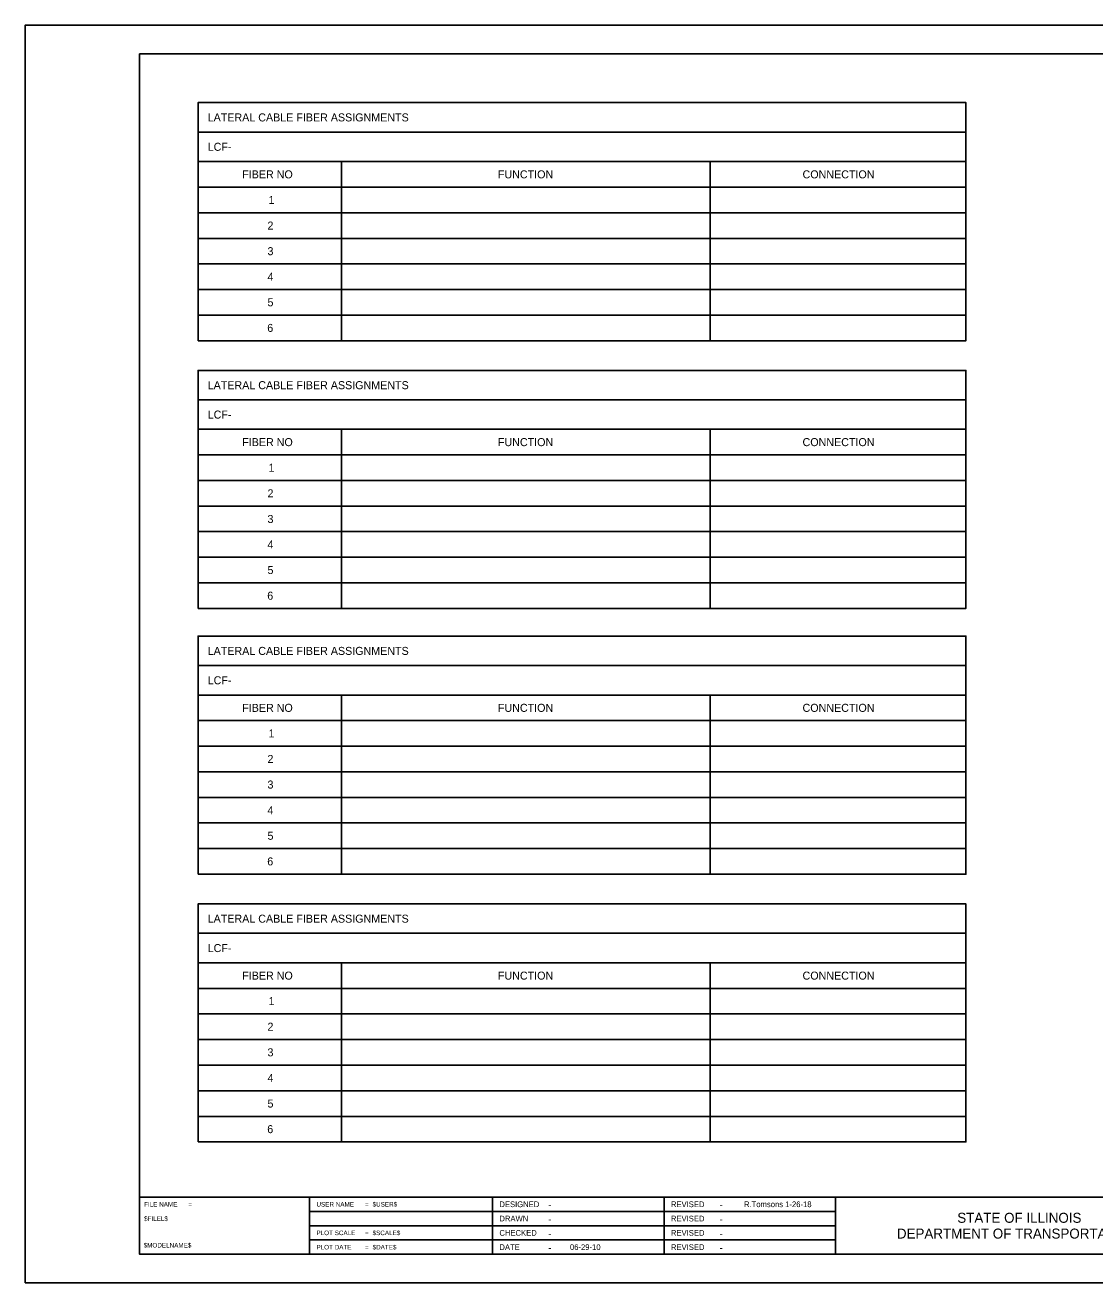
# Model space of a CAD drawing. Extents: x 788194 to 789894, y 1849847 to 1850947.
# Drawn here: x 788194 to 789130, y 1849847 to 1850947 of the extents above; entities that cross this region are included whole.
import ezdxf

# ---------------------------------------------------------------- set-up
doc = ezdxf.new("R2010")
doc.units = 0
for name, color, linetype in [('Sheets_50 Reference Boundary', 7, 'Continuous'), ('Sheets_General Details', 7, 'Continuous'), ('Sheets_Printer Plotting Border', 7, 'Continuous')]:
    doc.layers.add(name, color=color, linetype=linetype)

msp = doc.modelspace()

# ---------------------------------------------------------------- linework, layer by layer
at = {"layer": 'Sheets_50 Reference Boundary'}
msp.add_lwpolyline([(788294.2, 1850921.6), (789869.2, 1850921.6), (789869.2, 1849921.6), (788294.2, 1849921.6)], close=True, dxfattribs=at)
at = {"layer": 'Sheets_General Details'}
for p, q in [((788194.2, 1850946.6), (788194.2, 1849846.6)), ((789894.2, 1850946.6), (788194.2, 1850946.6)), ((788294.2, 1849921.6), (789869.2, 1849921.6)), ((788442.9, 1849921.6), (788442.9, 1849871.6)), ((788602.9, 1849921.6), (788602.9, 1849871.6)), ((788752.9, 1849921.6), (788752.9, 1849871.6)), ((788902.9, 1849921.6), (788902.9, 1849871.6)), ((788442.9, 1849909.1), (788902.9, 1849909.1)), ((788442.9, 1849896.6), (788902.9, 1849896.6)), ((788442.9, 1849884.1), (788902.9, 1849884.1)), ((789894.2, 1849846.6), (788194.2, 1849846.6))]:
    msp.add_line(p, q, dxfattribs=at)
for points in [[(788294.2, 1850921.6), (789869.2, 1850921.6), (789869.2, 1849871.6), (788294.2, 1849871.6)], [(788345.4, 1850853), (789016.9, 1850853), (789016.9, 1850878.8), (788345.4, 1850878.8)], [(788345.4, 1850827.3), (789016.9, 1850827.3), (789016.9, 1850853), (788345.4, 1850853)], [(788345.4, 1850804.9), (788470.8, 1850804.9), (788470.8, 1850827.3), (788345.4, 1850827.3)], [(788470.8, 1850804.9), (788793.1, 1850804.9), (788793.1, 1850827.3), (788470.8, 1850827.3)], [(788793.1, 1850804.9), (789016.9, 1850804.9), (789016.9, 1850827.3), (788793.1, 1850827.3)], [(788345.4, 1850782.5), (788470.8, 1850782.5), (788470.8, 1850804.9), (788345.4, 1850804.9)], [(788470.8, 1850782.5), (788793.1, 1850782.5), (788793.1, 1850804.9), (788470.8, 1850804.9)], [(788793.1, 1850782.5), (789016.9, 1850782.5), (789016.9, 1850804.9), (788793.1, 1850804.9)], [(788345.4, 1850760.1), (788470.8, 1850760.1), (788470.8, 1850782.5), (788345.4, 1850782.5)], [(788470.8, 1850760.1), (788793.1, 1850760.1), (788793.1, 1850782.5), (788470.8, 1850782.5)], [(788793.1, 1850760.1), (789016.9, 1850760.1), (789016.9, 1850782.5), (788793.1, 1850782.5)], [(788345.4, 1850737.7), (788470.8, 1850737.7), (788470.8, 1850760.1), (788345.4, 1850760.1)], [(788470.8, 1850737.7), (788793.1, 1850737.7), (788793.1, 1850760.1), (788470.8, 1850760.1)], [(788793.1, 1850737.7), (789016.9, 1850737.7), (789016.9, 1850760.1), (788793.1, 1850760.1)], [(788345.4, 1850715.4), (788470.8, 1850715.4), (788470.8, 1850737.7), (788345.4, 1850737.7)], [(788470.8, 1850715.4), (788793.1, 1850715.4), (788793.1, 1850737.7), (788470.8, 1850737.7)], [(788793.1, 1850715.4), (789016.9, 1850715.4), (789016.9, 1850737.7), (788793.1, 1850737.7)], [(788345.4, 1850693), (788470.8, 1850693), (788470.8, 1850715.4), (788345.4, 1850715.4)], [(788470.8, 1850693), (788793.1, 1850693), (788793.1, 1850715.4), (788470.8, 1850715.4)], [(788793.1, 1850693), (789016.9, 1850693), (789016.9, 1850715.4), (788793.1, 1850715.4)], [(788345.4, 1850670.6), (788470.8, 1850670.6), (788470.8, 1850693), (788345.4, 1850693)], [(788470.8, 1850670.6), (788793.1, 1850670.6), (788793.1, 1850693), (788470.8, 1850693)], [(788793.1, 1850670.6), (789016.9, 1850670.6), (789016.9, 1850693), (788793.1, 1850693)], [(788345.4, 1850618.8), (789016.9, 1850618.8), (789016.9, 1850644.6), (788345.4, 1850644.6)], [(788345.4, 1850593.1), (789016.9, 1850593.1), (789016.9, 1850618.8), (788345.4, 1850618.8)], [(788345.4, 1850570.7), (788470.8, 1850570.7), (788470.8, 1850593.1), (788345.4, 1850593.1)], [(788470.8, 1850570.7), (788793.1, 1850570.7), (788793.1, 1850593.1), (788470.8, 1850593.1)], [(788793.1, 1850570.7), (789016.9, 1850570.7), (789016.9, 1850593.1), (788793.1, 1850593.1)], [(788345.4, 1850548.3), (788470.8, 1850548.3), (788470.8, 1850570.7), (788345.4, 1850570.7)], [(788470.8, 1850548.3), (788793.1, 1850548.3), (788793.1, 1850570.7), (788470.8, 1850570.7)], [(788793.1, 1850548.3), (789016.9, 1850548.3), (789016.9, 1850570.7), (788793.1, 1850570.7)], [(788345.4, 1850525.9), (788470.8, 1850525.9), (788470.8, 1850548.3), (788345.4, 1850548.3)], [(788470.8, 1850525.9), (788793.1, 1850525.9), (788793.1, 1850548.3), (788470.8, 1850548.3)], [(788793.1, 1850525.9), (789016.9, 1850525.9), (789016.9, 1850548.3), (788793.1, 1850548.3)], [(788345.4, 1850503.6), (788470.8, 1850503.6), (788470.8, 1850525.9), (788345.4, 1850525.9)], [(788470.8, 1850503.6), (788793.1, 1850503.6), (788793.1, 1850525.9), (788470.8, 1850525.9)], [(788793.1, 1850503.6), (789016.9, 1850503.6), (789016.9, 1850525.9), (788793.1, 1850525.9)], [(788345.4, 1850481.2), (788470.8, 1850481.2), (788470.8, 1850503.6), (788345.4, 1850503.6)], [(788470.8, 1850481.2), (788793.1, 1850481.2), (788793.1, 1850503.6), (788470.8, 1850503.6)], [(788793.1, 1850481.2), (789016.9, 1850481.2), (789016.9, 1850503.6), (788793.1, 1850503.6)], [(788345.4, 1850458.8), (788470.8, 1850458.8), (788470.8, 1850481.2), (788345.4, 1850481.2)], [(788470.8, 1850458.8), (788793.1, 1850458.8), (788793.1, 1850481.2), (788470.8, 1850481.2)], [(788793.1, 1850458.8), (789016.9, 1850458.8), (789016.9, 1850481.2), (788793.1, 1850481.2)], [(788345.4, 1850436.4), (788470.8, 1850436.4), (788470.8, 1850458.8), (788345.4, 1850458.8)], [(788470.8, 1850436.4), (788793.1, 1850436.4), (788793.1, 1850458.8), (788470.8, 1850458.8)], [(788793.1, 1850436.4), (789016.9, 1850436.4), (789016.9, 1850458.8), (788793.1, 1850458.8)], [(788345.4, 1850386.5), (789016.9, 1850386.5), (789016.9, 1850412.2), (788345.4, 1850412.2)], [(788345.4, 1850360.7), (789016.9, 1850360.7), (789016.9, 1850386.5), (788345.4, 1850386.5)], [(788345.4, 1850338.3), (788470.8, 1850338.3), (788470.8, 1850360.7), (788345.4, 1850360.7)], [(788470.8, 1850338.3), (788793.1, 1850338.3), (788793.1, 1850360.7), (788470.8, 1850360.7)], [(788793.1, 1850338.3), (789016.9, 1850338.3), (789016.9, 1850360.7), (788793.1, 1850360.7)], [(788345.4, 1850316), (788470.8, 1850316), (788470.8, 1850338.3), (788345.4, 1850338.3)], [(788470.8, 1850316), (788793.1, 1850316), (788793.1, 1850338.3), (788470.8, 1850338.3)], [(788793.1, 1850316), (789016.9, 1850316), (789016.9, 1850338.3), (788793.1, 1850338.3)], [(788345.4, 1850293.6), (788470.8, 1850293.6), (788470.8, 1850316), (788345.4, 1850316)], [(788470.8, 1850293.6), (788793.1, 1850293.6), (788793.1, 1850316), (788470.8, 1850316)], [(788793.1, 1850293.6), (789016.9, 1850293.6), (789016.9, 1850316), (788793.1, 1850316)], [(788345.4, 1850271.2), (788470.8, 1850271.2), (788470.8, 1850293.6), (788345.4, 1850293.6)], [(788470.8, 1850271.2), (788793.1, 1850271.2), (788793.1, 1850293.6), (788470.8, 1850293.6)], [(788793.1, 1850271.2), (789016.9, 1850271.2), (789016.9, 1850293.6), (788793.1, 1850293.6)], [(788345.4, 1850248.8), (788470.8, 1850248.8), (788470.8, 1850271.2), (788345.4, 1850271.2)], [(788470.8, 1850248.8), (788793.1, 1850248.8), (788793.1, 1850271.2), (788470.8, 1850271.2)], [(788793.1, 1850248.8), (789016.9, 1850248.8), (789016.9, 1850271.2), (788793.1, 1850271.2)], [(788345.4, 1850226.4), (788470.8, 1850226.4), (788470.8, 1850248.8), (788345.4, 1850248.8)], [(788470.8, 1850226.4), (788793.1, 1850226.4), (788793.1, 1850248.8), (788470.8, 1850248.8)], [(788793.1, 1850226.4), (789016.9, 1850226.4), (789016.9, 1850248.8), (788793.1, 1850248.8)], [(788345.4, 1850204), (788470.8, 1850204), (788470.8, 1850226.4), (788345.4, 1850226.4)], [(788470.8, 1850204), (788793.1, 1850204), (788793.1, 1850226.4), (788470.8, 1850226.4)], [(788793.1, 1850204), (789016.9, 1850204), (789016.9, 1850226.4), (788793.1, 1850226.4)], [(788345.4, 1850152.3), (789016.9, 1850152.3), (789016.9, 1850178), (788345.4, 1850178)], [(788345.4, 1850126.5), (789016.9, 1850126.5), (789016.9, 1850152.3), (788345.4, 1850152.3)], [(788345.4, 1850104.1), (788470.8, 1850104.1), (788470.8, 1850126.5), (788345.4, 1850126.5)], [(788470.8, 1850104.1), (788793.1, 1850104.1), (788793.1, 1850126.5), (788470.8, 1850126.5)], [(788793.1, 1850104.1), (789016.9, 1850104.1), (789016.9, 1850126.5), (788793.1, 1850126.5)], [(788345.4, 1850081.8), (788470.8, 1850081.8), (788470.8, 1850104.1), (788345.4, 1850104.1)], [(788470.8, 1850081.8), (788793.1, 1850081.8), (788793.1, 1850104.1), (788470.8, 1850104.1)], [(788793.1, 1850081.8), (789016.9, 1850081.8), (789016.9, 1850104.1), (788793.1, 1850104.1)], [(788345.4, 1850059.4), (788470.8, 1850059.4), (788470.8, 1850081.8), (788345.4, 1850081.8)], [(788470.8, 1850059.4), (788793.1, 1850059.4), (788793.1, 1850081.8), (788470.8, 1850081.8)], [(788793.1, 1850059.4), (789016.9, 1850059.4), (789016.9, 1850081.8), (788793.1, 1850081.8)], [(788345.4, 1850037), (788470.8, 1850037), (788470.8, 1850059.4), (788345.4, 1850059.4)], [(788470.8, 1850037), (788793.1, 1850037), (788793.1, 1850059.4), (788470.8, 1850059.4)], [(788793.1, 1850037), (789016.9, 1850037), (789016.9, 1850059.4), (788793.1, 1850059.4)], [(788345.4, 1850014.6), (788470.8, 1850014.6), (788470.8, 1850037), (788345.4, 1850037)], [(788470.8, 1850014.6), (788793.1, 1850014.6), (788793.1, 1850037), (788470.8, 1850037)], [(788793.1, 1850014.6), (789016.9, 1850014.6), (789016.9, 1850037), (788793.1, 1850037)], [(788345.4, 1849992.2), (788470.8, 1849992.2), (788470.8, 1850014.6), (788345.4, 1850014.6)], [(788470.8, 1849992.2), (788793.1, 1849992.2), (788793.1, 1850014.6), (788470.8, 1850014.6)], [(788793.1, 1849992.2), (789016.9, 1849992.2), (789016.9, 1850014.6), (788793.1, 1850014.6)], [(788345.4, 1849969.8), (788470.8, 1849969.8), (788470.8, 1849992.2), (788345.4, 1849992.2)], [(788470.8, 1849969.8), (788793.1, 1849969.8), (788793.1, 1849992.2), (788470.8, 1849992.2)], [(788793.1, 1849969.8), (789016.9, 1849969.8), (789016.9, 1849992.2), (788793.1, 1849992.2)]]:
    msp.add_lwpolyline(points, close=True, dxfattribs=at)
at = {"layer": 'Sheets_Printer Plotting Border'}
msp.add_lwpolyline([(788194.2, 1849846.6), (789894.2, 1849846.6), (789894.2, 1850946.6), (788194.2, 1850946.6)], close=True, dxfattribs=at)

# ---------------------------------------------------------------- texts
at = {"layer": 'Sheets_General Details'}
for s, height, p in [('LATERAL CABLE FIBER ASSIGNMENTS', 7, (788353.8, 1850862.4)), ('LCF-', 7, (788353.8, 1850836.7)), ('FIBER NO', 7, (788384, 1850812.6)), ('FUNCTION', 7, (788607.6, 1850812.6)), ('CONNECTION', 7, (788874, 1850812.6)), ('1', 7, (788407, 1850790.2)), ('2', 7, (788406.1, 1850767.8)), ('3', 7, (788406.1, 1850745.4)), ('4', 7, (788406.1, 1850723)), ('5', 7, (788406.1, 1850700.7)), ('6', 7, (788405.9, 1850678.3)), ('LATERAL CABLE FIBER ASSIGNMENTS', 7, (788353.8, 1850628.2)), ('LCF-', 7, (788353.8, 1850602.5)), ('FIBER NO', 7, (788384, 1850578.4)), ('FUNCTION', 7, (788607.6, 1850578.4)), ('CONNECTION', 7, (788874, 1850578.4)), ('1', 7, (788407, 1850556)), ('2', 7, (788406.1, 1850533.6)), ('3', 7, (788406.1, 1850511.2)), ('4', 7, (788406.1, 1850488.9)), ('5', 7, (788406.1, 1850466.5)), ('6', 7, (788405.9, 1850444.1)), ('LATERAL CABLE FIBER ASSIGNMENTS', 7, (788353.8, 1850395.8)), ('LCF-', 7, (788353.8, 1850370.1)), ('FIBER NO', 7, (788384, 1850346)), ('FUNCTION', 7, (788607.6, 1850346)), ('CONNECTION', 7, (788874, 1850346)), ('1', 7, (788407, 1850323.6)), ('2', 7, (788406.1, 1850301.3)), ('3', 7, (788406.1, 1850278.9)), ('4', 7, (788406.1, 1850256.5)), ('5', 7, (788406.1, 1850234.1)), ('6', 7, (788405.9, 1850211.7)), ('LATERAL CABLE FIBER ASSIGNMENTS', 7, (788353.8, 1850161.6)), ('LCF-', 7, (788353.8, 1850135.9)), ('FIBER NO', 7, (788384, 1850111.8)), ('FUNCTION', 7, (788607.6, 1850111.8)), ('CONNECTION', 7, (788874, 1850111.8)), ('1', 7, (788407, 1850089.5)), ('2', 7, (788406.1, 1850067.1)), ('3', 7, (788406.1, 1850044.7)), ('4', 7, (788406.1, 1850022.3)), ('5', 7, (788406.1, 1849999.9)), ('6', 7, (788405.9, 1849977.5)), ('DESIGNED', 5, (788608.9, 1849912.8)), ('-', 6, (788651.6, 1849911.8)), ('REVISED', 5, (788758.9, 1849912.8)), ('-', 6, (788801.6, 1849911.8)), ('R.Tomsons 1-26-18', 5, (788822.8, 1849912.8)), ('DRAWN', 5, (788608.9, 1849900.3)), ('REVISED', 5, (788758.9, 1849900.3)), ('STATE OF ILLINOIS', 8.75, (789009.3, 1849899.1)), ('CHECKED', 5, (788608.9, 1849887.8)), ('-', 6, (788651.6, 1849899.3)), ('REVISED', 5, (788758.9, 1849887.8)), ('-', 6, (788801.6, 1849899.3)), ('DEPARTMENT OF TRANSPORTATION', 8.75, (788956.5, 1849885.3)), ('-', 6, (788651.6, 1849886.8)), ('-', 6, (788801.6, 1849886.8)), ('DATE', 5, (788608.9, 1849875.3)), ('-', 6, (788651.6, 1849874.3)), ('06-29-10', 5, (788670.6, 1849875.3)), ('REVISED', 5, (788758.9, 1849875.3)), ('-', 6, (788801.6, 1849874.3))]:
    msp.add_text(s, height=height, dxfattribs=at).set_placement(p)
for s, p in [('FILE NAME', (788298.2, 1849913.3)), ('=', (788336.8, 1849913.3)), ('USER NAME', (788448.9, 1849913.3)), ('=', (788491.3, 1849913.3)), ('$USER$', (788498, 1849913.3)), ('$FILEL$', (788298.2, 1849900.8)), ('PLOT SCALE', (788448.9, 1849888.3)), ('$SCALE$', (788498, 1849888.3)), ('$MODELNAME$', (788297.8, 1849877.5)), ('=', (788491.3, 1849888.3)), ('PLOT DATE', (788448.9, 1849875.8)), ('=', (788491.3, 1849875.8)), ('$DATE$', (788498, 1849875.8))]:
    msp.add_text(s, height=4, rotation=360, dxfattribs=at).set_placement(p)

doc.saveas('drawing.dxf')
